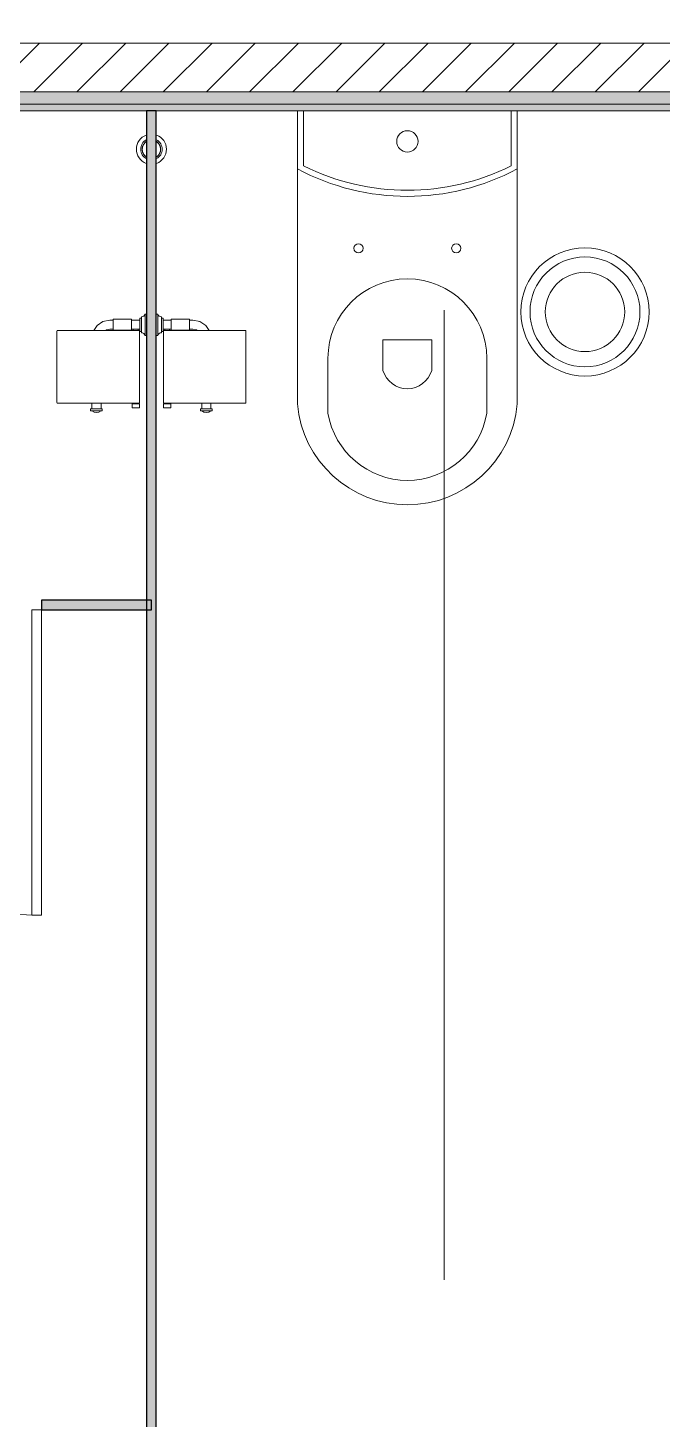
# Model space of a CAD drawing. Header units: millimetres. Extents: x 81609 to 272668, y -8553 to 29000.
# Drawn here: x 115279 to 116317, y 7827 to 10105 of the extents above; entities that cross this region are included whole.
import ezdxf

# ---------------------------------------------------------------- set-up
doc = ezdxf.new("R2010")
doc.units = ezdxf.units.MM
doc.linetypes.add('Осевая', pattern=[3175, 635, -476.25, 1587.5, -476.25])
for name, color, linetype, lineweight in [('A-DETL-GENF', 7, 'Continuous', 9), ('A-DOOR', 7, 'Continuous', 9), ('A-GENM', 7, 'Continuous', 9), ('A-GENM-2', 7, 'Continuous', 25), ('A-WALL', 7, 'Continuous', 9), ('I-WALL', 7, 'Continuous', 9), ('P-SANR-FIXT', 7, 'Continuous', 9), ('Оси-2', 7, 'Осевая', 9)]:
    doc.layers.add(name, color=color, linetype=linetype, lineweight=lineweight)
doc.layers.add('A-WALL-1', color=7, linetype='Continuous', lineweight=9, true_color=0x3c3c3c)
doc.layers.add('A-WALL-FNSH-1', color=7, linetype='Continuous', lineweight=9, true_color=0x3c3c3c)

# ---------------------------------------------------------------- blocks, each defined once
blk = doc.blocks.new('131_Сантехническая перегородка_Дверь 5 - СД-1-30835617-План размещения напольных электротехнических лючков и розеток 2 этажа в осях 23-33')
at = {"layer": 'A-GENM'}
for points in [[(70, 8), (70, -8), (250, -8), (250, 8)], [(750, 8), (750, -8), (930, -8), (930, 8)]]:
    blk.add_hatch(color=256, dxfattribs=at).paths.add_polyline_path(points)
at = {"layer": 'A-DOOR'}
for p, q in [((266, 508), (250, 508)), ((250, 8), (250, 508)), ((266, 8), (266, 508)), ((266, 8), (250, 8))]:
    blk.add_line(p, q, dxfattribs=at)
blk.add_arc((250, 8), 500, 360, 90, dxfattribs=at)
at = {"layer": 'A-GENM-2'}
for p, q in [((250, 8), (70, 8)), ((70, 8), (70, -8)), ((250, -8), (250, 8)), ((930, 8), (750, 8)), ((750, 8), (750, -8)), ((930, -8), (930, 8)), ((70, -8), (250, -8)), ((750, -8), (930, -8))]:
    blk.add_line(p, q, dxfattribs=at)
blk = doc.blocks.new('131_Сантехническая перегородка 7 - СП-1-30858579-План размещения напольных электротехнических лючков и розеток 2 этажа в осях 23-33')
at = {"layer": 'A-GENM'}
blk.add_hatch(color=256, dxfattribs=at).paths.add_polyline_path([(2165.9, -8), (2165.9, 8), (-4.1, 8), (-4.1, -8), (1744.4, -8)])
at = {"layer": 'A-GENM', "flags": 128}
for points in [[(71.5, 8), (71.1, 8.5), (70.8, 9), (70.4, 9.5), (70, 9.9), (69.6, 10.4), (69.2, 10.8), (68.8, 11.2), (68.3, 11.6), (67.8, 12), (67.3, 12.3), (66.8, 12.7), (66.3, 13), (65.8, 13.3), (65.3, 13.6), (64.7, 13.8), (64.2, 14), (63.6, 14.3), (63, 14.4), (62.4, 14.6), (61.9, 14.7), (61.3, 14.9), (60.7, 14.9), (60.1, 15), (59.5, 15.1), (58.9, 15.1), (58.3, 15.1), (57.7, 15), (57.1, 15), (56.5, 14.9), (55.9, 14.8), (55.3, 14.7), (54.7, 14.5), (54.1, 14.4), (53.5, 14.2), (53, 13.9), (52.4, 13.7), (51.9, 13.4), (51.4, 13.2), (50.8, 12.9), (50.3, 12.5), (49.8, 12.2), (49.3, 11.8), (48.9, 11.4), (48.4, 11), (48, 10.6), (47.6, 10.2), (47.2, 9.7), (46.8, 9.3), (46.4, 8.8), (46.1, 8.3), (45.9, 8)], [(45.9, -8), (46.3, -8.5), (46.6, -9), (47, -9.5), (47.4, -9.9), (47.8, -10.4), (48.2, -10.8), (48.6, -11.2), (49.1, -11.6), (49.6, -12), (50, -12.3), (50.5, -12.7), (51.1, -13), (51.6, -13.3), (52.1, -13.6), (52.7, -13.8), (53.2, -14), (53.8, -14.3), (54.4, -14.4), (54.9, -14.6), (55.5, -14.7), (56.1, -14.9), (56.7, -14.9), (57.3, -15), (57.9, -15.1), (58.5, -15.1), (59.1, -15.1), (59.7, -15), (60.3, -15), (60.9, -14.9), (61.5, -14.8), (62.1, -14.7), (62.7, -14.5), (63.3, -14.4), (63.8, -14.2), (64.4, -13.9), (65, -13.7), (65.5, -13.4), (66, -13.2), (66.6, -12.9), (67.1, -12.5), (67.6, -12.2), (68, -11.8), (68.5, -11.4), (69, -11), (69.4, -10.6), (69.8, -10.2), (70.2, -9.7), (70.6, -9.3), (70.9, -8.8), (71.3, -8.3), (71.5, -8)]]:
    blk.add_lwpolyline(points, dxfattribs=at)
at = {"layer": 'A-GENM'}
for radius, start, end in [(24.6, 19.9113, 160.0887), (17.6, 28.9731, 151.0269), (15.1, 78.8699, 146.2189), (15.1, 33.7811, 53.124), (24.6, 199.9113, 340.0887), (17.6, 208.9731, 331.0269), (15.1, 213.7811, 228.9971), (15.1, 258.8699, 326.2189)]:
    blk.add_arc((58.7, 0), radius, start, end, dxfattribs=at)
at = {"layer": 'A-GENM-2'}
for p, q in [((2165.9, 8), (-4.1, 8)), ((-4.1, 8), (-4.1, -8)), ((2165.9, -8), (2165.9, 8)), ((-4.1, -8), (2165.9, -8))]:
    blk.add_line(p, q, dxfattribs=at)
blk = doc.blocks.new('WC Seat_2 with Cistern-Wall Based - SE22-33487382-План размещения напольных электротехнических лючков и розеток 2 этажа в осях 23-33')
at = {"layer": 'P-SANR-FIXT'}
for p, q in [((-55, 485.5), (-55, 100.5)), ((-5, 410.5), (-5, 500.5)), ((255, 500.5), (255, 410.5)), ((305, 100.5), (305, 485.5)), ((85, 430.5), (85, 380.5)), ((165, 380.5), (165, 430.5)), ((85, 380.5), (165, 380.5)), ((-55, 100.5), (-55, 5.5)), ((-45, 5.5), (-45, 95.6)), ((295, 95.6), (295, 5.5)), ((305, 5.5), (305, 100.5))]:
    blk.add_line(p, q, dxfattribs=at)
for centre, radius, start, end in [((125, 469.8), 180.7, 4.9791, 175.0209), ((125, 478.7), 131.8, 9.5273, 170.4727), ((125, 418.8), 41.7, 16.2602, 163.7398), ((125, 410.5), 130, 180, 360), ((45, 230.5), 7.5, 0, 180), ((45, 230.5), 7.5, 180, 360), ((205, 230.5), 7.5, 0, 180), ((205, 230.5), 7.5, 180, 360), ((125, -237), 382.5, 61.9275, 118.0725), ((125, -247), 382.5, 63.6122, 116.3878), ((125, 55.5), 17.5, 0, 180), ((125, 55.5), 17.5, 180, 360)]:
    blk.add_arc(centre, radius, start, end, dxfattribs=at)
blk = doc.blocks.new('мусорная корзина - Round_ Metal-30590745-План размещения напольных электротехнических лючков и розеток 2 этажа в осях 23-33')
at = {"layer": 'P-SANR-FIXT'}
for radius, start, end in [(105, 0, 180), (90, 360, 180), (65, 0, 180), (105, 180, 360), (90, 180, 360), (65, 180, 360)]:
    blk.add_arc((0, 0), radius, start, end, dxfattribs=at)
blk = doc.blocks.new('Sanitary_Toilet-Accessories_Gessi_Wall-mounted-paper-roll-holder-65449 - Chrome-V167-План размещения напольных электротехнических лючков и розеток 2 этажа в осях 23-33')
at = {"layer": 'A-DETL-GENF'}
for p, q in [((114526.6, 9609.3), (114532.2, 9617.7)), ((114532.2, 9617.7), (114541.7, 9624.1)), ((114541.7, 9624.1), (114553, 9626.3)), ((114553, 9626.3), (114558.5, 9626.3)), ((114558.5, 9626.3), (114558.5, 9627.8)), ((114558.5, 9627.8), (114588.5, 9627.8)), ((114558.5, 9626.3), (114558.5, 9611.3)), ((114588.5, 9627.8), (114588.5, 9626.3)), ((114588.5, 9611.3), (114588.5, 9626.3)), ((114588.5, 9626.3), (114602, 9626.3)), ((114602, 9626.3), (114602, 9629.8)), ((114602, 9629.8), (114604.5, 9629.8)), ((114602, 9627.8), (114602, 9609.3)), ((114604.5, 9631.8), (114606.5, 9632.1)), ((114604.5, 9629.8), (114604.5, 9631.8)), ((114604.5, 9629.8), (114604.5, 9607.8)), ((114606.5, 9632.1), (114608.4, 9633.1)), ((114608.4, 9633.1), (114609.8, 9634.6)), ((114609.8, 9634.6), (114610.5, 9636.3)), ((114610.5, 9601.3), (114610.5, 9636.3)), ((114610.5, 9636.3), (114613, 9636.3)), ((114466.3, 9607.7), (114466.5, 9609.3)), ((114466.3, 9491.6), (114466.3, 9607.7)), ((114466.5, 9609.3), (114526.6, 9609.3)), ((114546.1, 9609.3), (114526.6, 9609.3)), ((114547.5, 9610.2), (114546.1, 9609.3)), ((114546.1, 9609.3), (114591.3, 9609.3)), ((114553, 9611.3), (114547.5, 9610.2)), ((114558.5, 9611.3), (114553, 9611.3)), ((114558.5, 9609.8), (114558.5, 9611.3)), ((114588.5, 9609.8), (114558.5, 9609.8)), ((114591.3, 9611.3), (114588.5, 9611.3)), ((114588.5, 9611.3), (114588.5, 9609.8)), ((114599.3, 9611.3), (114591.3, 9611.3)), ((114591.3, 9609.3), (114591.3, 9611.3)), ((114591.3, 9609.3), (114599.3, 9609.3)), ((114602, 9611.3), (114599.3, 9611.3)), ((114599.3, 9611.3), (114599.3, 9609.3)), ((114599.3, 9609.3), (114601.3, 9609.3)), ((114601.3, 9609.3), (114601.3, 9490.3)), ((114602, 9607.8), (114602, 9611.3)), ((114604.5, 9607.8), (114602, 9607.8)), ((114604.5, 9605.8), (114604.5, 9607.8)), ((114606.5, 9605.5), (114604.5, 9605.8)), ((114608.4, 9604.5), (114606.5, 9605.5)), ((114609.8, 9603), (114608.4, 9604.5)), ((114610.5, 9601.3), (114609.8, 9603)), ((114613, 9601.3), (114610.5, 9601.3)), ((114466.5, 9490.3), (114466.3, 9491.6)), ((114523.5, 9490.3), (114466.5, 9490.3)), ((114521.5, 9477.8), (114521.5, 9481.3)), ((114521.5, 9481.3), (114523.5, 9481.3)), ((114523.5, 9490.3), (114538.5, 9490.3)), ((114523.5, 9481.3), (114523.5, 9490.3)), ((114538.5, 9481.3), (114523.5, 9481.3)), ((114591.3, 9490.3), (114538.5, 9490.3)), ((114538.5, 9490.3), (114538.5, 9481.3)), ((114538.5, 9481.3), (114540.5, 9481.3)), ((114540.5, 9481.3), (114540.5, 9477.8)), ((114589.3, 9482.8), (114589.3, 9489.3)), ((114589.3, 9489.3), (114591.3, 9489.3)), ((114601.3, 9482.8), (114589.3, 9482.8)), ((114591.3, 9490.3), (114599.3, 9490.3)), ((114591.3, 9489.3), (114591.3, 9490.3)), ((114599.3, 9489.3), (114591.3, 9489.3)), ((114601.3, 9490.3), (114599.3, 9490.3)), ((114599.3, 9490.3), (114599.3, 9489.3)), ((114599.3, 9489.3), (114601.3, 9489.3)), ((114601.3, 9489.3), (114601.3, 9482.8)), ((114523.5, 9477.8), (114521.5, 9477.8)), ((114538.5, 9477.8), (114523.5, 9477.8)), ((114527, 9475.9), (114523.5, 9477.8)), ((114531, 9475.3), (114527, 9475.9)), ((114535, 9475.9), (114531, 9475.3)), ((114538.5, 9477.8), (114535, 9475.9)), ((114540.5, 9477.8), (114538.5, 9477.8))]:
    blk.add_line(p, q, dxfattribs=at)
blk = doc.blocks.new('Sanitary_Toilet-Accessories_Gessi_Wall-mounted-paper-roll-holder-65449 - Chrome-30916167-План размещения напольных электротехнических лючков и розеток 2 этажа в осях 23-33')
at = {"layer": 'A-DETL-GENF'}
for p, q in [((115491.5, 9636.3), (115489, 9636.3)), ((115491.5, 9601.3), (115491.5, 9636.3)), ((115492.2, 9634.6), (115491.5, 9636.3)), ((115493.6, 9633.1), (115492.2, 9634.6)), ((115495.5, 9632.1), (115493.6, 9633.1)), ((115497.5, 9631.8), (115495.5, 9632.1)), ((115497.5, 9629.8), (115497.5, 9631.8)), ((115497.5, 9629.8), (115497.5, 9607.8)), ((115500, 9629.8), (115497.5, 9629.8)), ((115500, 9626.3), (115500, 9629.8)), ((115500, 9627.8), (115500, 9609.3)), ((115513.5, 9626.3), (115500, 9626.3)), ((115513.5, 9627.8), (115513.5, 9626.3)), ((115543.5, 9627.8), (115513.5, 9627.8)), ((115513.5, 9611.3), (115513.5, 9626.3)), ((115543.5, 9626.3), (115543.5, 9627.8)), ((115543.5, 9626.3), (115543.5, 9611.3)), ((115549, 9626.3), (115543.5, 9626.3)), ((115560.3, 9624.1), (115549, 9626.3)), ((115569.9, 9617.7), (115560.3, 9624.1)), ((115575.5, 9609.3), (115569.9, 9617.7)), ((115489, 9601.3), (115491.5, 9601.3)), ((115491.5, 9601.3), (115492.2, 9603)), ((115492.2, 9603), (115493.6, 9604.5)), ((115493.6, 9604.5), (115495.5, 9605.5)), ((115495.5, 9605.5), (115497.5, 9605.8)), ((115497.5, 9607.8), (115500, 9607.8)), ((115497.5, 9605.8), (115497.5, 9607.8)), ((115500, 9611.3), (115502.8, 9611.3)), ((115500, 9607.8), (115500, 9611.3)), ((115500.8, 9609.3), (115500.8, 9490.3)), ((115502.8, 9609.3), (115500.8, 9609.3)), ((115502.8, 9611.3), (115510.8, 9611.3)), ((115502.8, 9611.3), (115502.8, 9609.3)), ((115510.8, 9609.3), (115502.8, 9609.3)), ((115510.8, 9611.3), (115513.5, 9611.3)), ((115510.8, 9609.3), (115510.8, 9611.3)), ((115555.9, 9609.3), (115510.8, 9609.3)), ((115513.5, 9611.3), (115513.5, 9609.8)), ((115513.5, 9609.8), (115543.5, 9609.8)), ((115543.5, 9611.3), (115549, 9611.3)), ((115543.5, 9609.8), (115543.5, 9611.3)), ((115549, 9611.3), (115554.6, 9610.2)), ((115554.6, 9610.2), (115555.9, 9609.3)), ((115555.9, 9609.3), (115575.5, 9609.3)), ((115635.6, 9609.3), (115575.5, 9609.3)), ((115635.8, 9607.7), (115635.6, 9609.3)), ((115635.8, 9491.6), (115635.8, 9607.7)), ((115500.8, 9490.3), (115502.8, 9490.3)), ((115500.8, 9489.3), (115500.8, 9482.8)), ((115502.8, 9489.3), (115500.8, 9489.3)), ((115500.8, 9482.8), (115512.8, 9482.8)), ((115510.8, 9490.3), (115502.8, 9490.3)), ((115502.8, 9490.3), (115502.8, 9489.3)), ((115502.8, 9489.3), (115510.8, 9489.3)), ((115510.8, 9490.3), (115563.5, 9490.3)), ((115510.8, 9489.3), (115510.8, 9490.3)), ((115512.8, 9489.3), (115510.8, 9489.3)), ((115512.8, 9482.8), (115512.8, 9489.3)), ((115561.5, 9481.3), (115561.5, 9477.8)), ((115563.5, 9481.3), (115561.5, 9481.3)), ((115578.5, 9490.3), (115563.5, 9490.3)), ((115563.5, 9490.3), (115563.5, 9481.3)), ((115563.5, 9481.3), (115578.5, 9481.3)), ((115578.5, 9490.3), (115635.6, 9490.3)), ((115578.5, 9481.3), (115578.5, 9490.3)), ((115580.5, 9481.3), (115578.5, 9481.3)), ((115580.5, 9477.8), (115580.5, 9481.3)), ((115635.6, 9490.3), (115635.8, 9491.6)), ((115561.5, 9477.8), (115563.5, 9477.8)), ((115563.5, 9477.8), (115578.5, 9477.8)), ((115563.5, 9477.8), (115567, 9475.9)), ((115567, 9475.9), (115571, 9475.3)), ((115571, 9475.3), (115575, 9475.9)), ((115575, 9475.9), (115578.5, 9477.8)), ((115578.5, 9477.8), (115580.5, 9477.8))]:
    blk.add_line(p, q, dxfattribs=at)

msp = doc.modelspace()

# ---------------------------------------------------------------- hatches: boundary and pattern name
at = {"layer": 'I-WALL'}
h = msp.add_hatch(dxfattribs=at)
h.set_pattern_fill('FP_5', color=256, style=0, pattern_type=2)
h.set_pattern_definition([(45, (0, 0), (-35.35534, 35.35534), [])])
h.paths.add_polyline_path([(118800, 10000), (118800, 10080), (112010, 10080), (112010, 10000), (118184.5, 10000)])
h = msp.add_hatch(dxfattribs=at)
h.set_pattern_fill('FP_41', color=256, style=0, pattern_type=2)
h.set_pattern_definition([(0, (0, 0), (121.92, 30.48), [10.058, -81.382, 10.058, -81.382, -487.68]), (0, (0, 0), (121.92, 30.48), [-182.88, 10.058, -172.822, 10.058, -81.382, -213.36]), (0, (0, 0), (121.92, 30.48), [-457.2, 10.058, -50.902, 10.058, -142.342]), (120, (45.72, 15.24), (-87.356454, 90.345817), [10.058, -81.382, 10.058, -81.382, -487.68]), (120, (45.72, 15.24), (-87.356454, 90.345817), [-182.88, 10.058, -172.822, 10.058, -81.382, -213.36]), (120, (45.72, 15.24), (-87.356454, 90.345817), [-457.2, 10.058, -50.902, 10.058, -142.342]), (240, (60.96, 76.2), (-34.563546, -120.825817), [10.058, -81.382, 10.058, -81.382, -487.68]), (240, (60.96, 76.2), (-34.563546, -120.825817), [-182.88, 10.058, -172.822, 10.058, -81.382, -213.36]), (240, (60.96, 76.2), (-34.563546, -120.825817), [-457.2, 10.058, -50.902, 10.058, -142.342])])
h.paths.add_polyline_path([(118780, 9980), (118800, 9980), (118800, 10000), (112010, 10000), (112010, 9980), (118184.5, 9980)])
msp.add_hatch(color=256, dxfattribs=at).paths.add_polyline_path([(118769, 9969), (118780, 9969), (118780, 9980), (112030, 9980), (112030, 9969), (118184.5, 9969)])

# ---------------------------------------------------------------- linework, layer by layer
at = {"layer": 'A-WALL'}
msp.add_line((112030, 9980), (118780, 9980), dxfattribs=at)
at = {"layer": 'A-WALL-1'}
for p, q in [((118800, 10080), (112010, 10080)), ((112010, 10000), (118800, 10000))]:
    msp.add_line(p, q, dxfattribs=at)
at = {"layer": 'A-WALL-FNSH-1'}
msp.add_line((112041, 9969), (118769, 9969), dxfattribs=at)
at = {"layer": 'Оси-2'}
msp.add_line((115960, 593.7), (115960, 19415.1), dxfattribs=at)

# ---------------------------------------------------------------- block references
at = {"layer": 'A-GENM'}
for name, p, rotation in [('131_Сантехническая перегородка 7 - СП-1-30858579-План размещения напольных электротехнических лючков и розеток 2 этажа в осях 23-33', (115481, 9964.9), 269.9999999999999), ('131_Сантехническая перегородка_Дверь 5 - СД-1-30835617-План размещения напольных электротехнических лючков и розеток 2 этажа в осях 23-33', (115551, 9160), 180)]:
    msp.add_blockref(name, p, dxfattribs=dict(at, rotation=rotation))
at = {"layer": 'P-SANR-FIXT', "rotation": 180}
msp.add_blockref('WC Seat_2 with Cistern-Wall Based - SE22-33487382-План размещения напольных электротехнических лючков и розеток 2 этажа в осях 23-33', (116025, 9974.5), dxfattribs=at)
at = {"layer": 'P-SANR-FIXT'}
for name, p in [('мусорная корзина - Round_ Metal-30590745-План размещения напольных электротехнических лючков и розеток 2 этажа в осях 23-33', (116190.8, 9639.8)), ('Sanitary_Toilet-Accessories_Gessi_Wall-mounted-paper-roll-holder-65449 - Chrome-V167-План размещения напольных электротехнических лючков и розеток 2 этажа в осях 23-33', (860, 0)), ('Sanitary_Toilet-Accessories_Gessi_Wall-mounted-paper-roll-holder-65449 - Chrome-30916167-План размещения напольных электротехнических лючков и розеток 2 этажа в осях 23-33', (0, 0))]:
    msp.add_blockref(name, p, dxfattribs=at)

doc.saveas('drawing.dxf')
